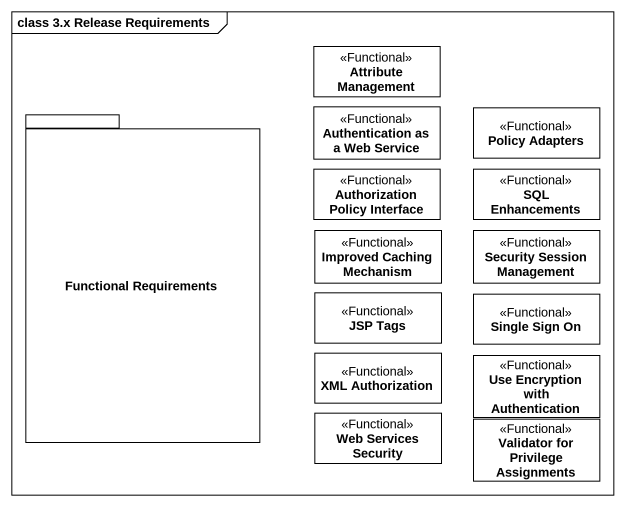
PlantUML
@startuml
mainframe class 3.x Release Requirements
hide circle
hide empty members
class "Attribute Management" as Attribute_Management <<Functional>>
package "Functional Requirements" as Functional_Requirements {
}
class "Authentication as a Web Service" as Authentication_as_a_Web <<Functional>>
class "Policy Adapters" as Policy_Adapters <<Functional>>
class "Authorization Policy Interface" as Authorization_Policy <<Functional>>
class "SQL Enhancements" as SQL_Enhancements <<Functional>>
class "Improved Caching Mechanism" as Improved_Caching_Mechanism <<Functional>>
class "Security Session Management" as Security_Session_Management <<Functional>>
class "JSP Tags" as JSP_Tags <<Functional>>
class "Single Sign On" as Single_Sign_On <<Functional>>
class "XML Authorization" as XML_Authorization <<Functional>>
class "Use Encryption with Authentication" as Use_Encryption_with <<Functional>>
class "Web Services Security" as Web_Services_Security <<Functional>>
class "Validator for Privilege Assignments" as Validator_for_Privilege <<Functional>>
@enduml
